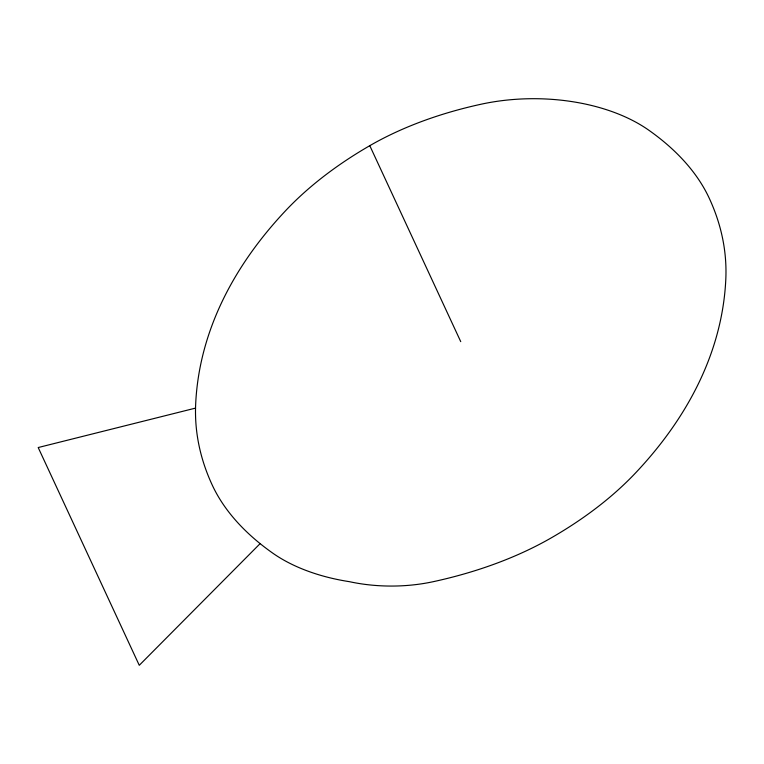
<?xml version="1.0" encoding="UTF-8"?>
<svg xmlns="http://www.w3.org/2000/svg" width="764" height="764" viewBox="0 0 764 764"><rect width="100%" height="100%" fill="white"/><g stroke="black" fill="none" stroke-linecap="round" stroke-linejoin="round"><path stroke-width="1.15" d="M260.123 543.624L139.268 665.301L38.2 447.542L195.536 408.11M369.786 145.676A491.815 283.95 0 0 0 285.134 211.189A743 428.967 0 0 0 195.679 403.927A491.815 283.95 0 0 0 212.258 485.102A314.023 181.297 0 0 0 272.719 553.117A148.913 85.979 0 0 0 349.349 581.662A119.566 69.027 0 0 0 433.541 581.624A333.438 192.509 0 0 0 551.694 537.617A491.815 283.95 0 0 0 636.345 472.104A743 428.967 0 0 0 725.8 279.357A491.815 283.95 0 0 0 709.221 198.182A314.023 181.297 0 0 0 648.751 130.167A148.913 85.979 0 0 0 481.053 104.229A314.023 181.297 0 0 0 369.786 145.676L460.74 341.642"/></g></svg>
